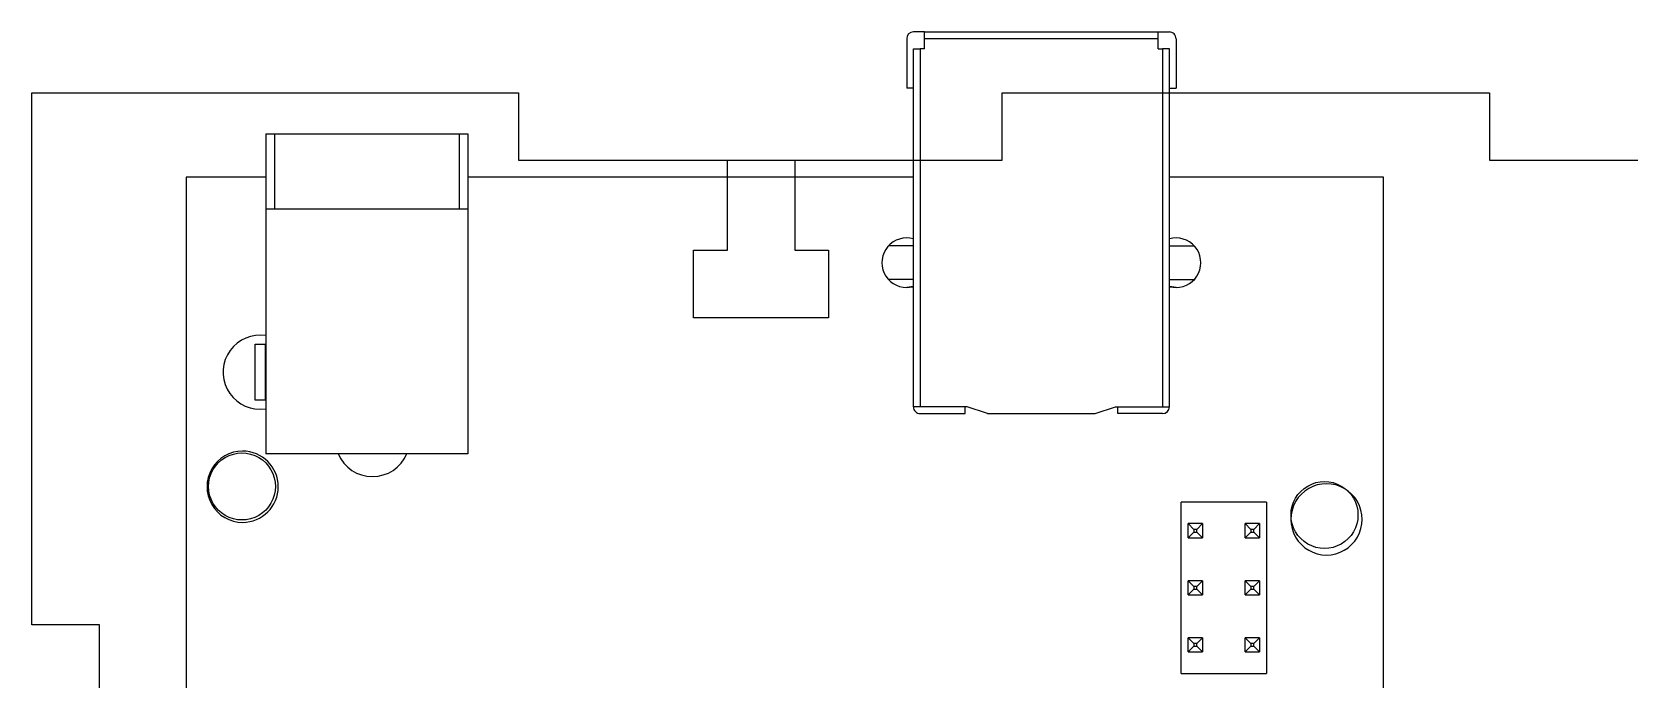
# Model space of a CAD drawing. Extents: x 0 to 808, y 79 to 394.
# Drawn here: x 270.2 to 326.9, y 264.7 to 287.7 of the extents above; entities that cross this region are included whole.
import ezdxf

# ---------------------------------------------------------------- set-up
doc = ezdxf.new("R2010")
doc.units = 0
doc.layers.add('Components', color=7, linetype='CONTINUOUS')
doc.layers.add('Your_Design', color=7, linetype='CONTINUOUS')

msp = doc.modelspace()

# ---------------------------------------------------------------- linework, layer by layer
at = {"layer": 'Components', "color": 7}
for points in [[(301.273041, 287.500579), (301.273041, 285.745222)], [(301.911343, 287.739943), (301.512422, 287.739943)], [(301.911343, 287.500579), (301.911343, 287.739943), (310.20941, 287.739943)], [(310.20941, 287.500579), (301.911343, 287.500579)], [(301.911343, 287.141528), (301.911343, 287.500579)], [(310.20941, 287.500579), (310.20941, 287.739943)], [(310.20941, 287.739943), (310.608331, 287.739943)], [(310.20941, 287.141528), (310.20941, 287.500579)], [(310.847712, 287.500579), (310.847712, 285.745222)], [(301.512422, 274.415196), (301.512422, 287.141528), (301.751774, 287.141528), (301.751774, 274.415196), (301.512422, 274.415196)], [(301.911343, 287.141528), (301.751774, 287.141528)], [(310.20941, 287.141528), (310.368978, 287.141528)], [(310.368978, 287.141528), (310.368978, 274.415196)], [(310.608331, 287.141528), (310.368978, 287.141528)], [(310.608331, 274.415196), (310.608331, 287.141528)], [(301.512422, 285.745222), (301.273041, 285.745222)], [(310.608331, 285.745222), (310.847712, 285.745222)], [(278.498145, 284.11785), (278.498145, 281.442688)], [(278.498145, 284.11785), (278.80214, 284.11785)], [(278.80214, 284.11785), (285.368436, 284.11785), (285.368436, 281.442688), (278.80214, 281.442688)], [(278.80214, 284.11785), (278.80214, 281.442688)], [(285.672445, 284.11785), (285.672445, 281.442688), (285.368436, 281.442688)], [(285.368436, 284.11785), (285.672445, 284.11785)], [(275.660849, 282.577602), (275.660849, 229.885085)], [(278.498145, 282.577602), (275.660849, 282.577602)], [(301.512422, 282.577602), (285.672445, 282.577602)], [(318.220259, 282.577602), (310.608331, 282.577602)], [(318.220259, 231.101065), (318.220259, 282.577602)], [(278.80214, 281.442688), (278.498145, 281.442688)], [(285.672445, 281.442688), (285.672445, 272.748409), (278.498145, 272.748409)], [(278.498145, 281.442688), (278.498145, 272.748409)], [(301.512422, 280.136061), (300.636065, 280.136061)], [(310.608331, 280.136061), (311.480256, 280.136061)], [(301.512422, 278.939227), (300.647298, 278.939227)], [(310.608331, 278.939227), (311.490558, 278.939227)], [(301.273097, 278.656057), (301.484086, 278.681682), (301.512422, 278.689161), (301.273097, 278.656059), (301.273097, 278.656057)], [(310.608331, 278.689189), (310.636779, 278.681654), (310.84774, 278.656028), (310.608331, 278.689158), (310.608331, 278.689189)], [(278.113084, 274.653448), (278.113084, 276.639553), (278.477878, 276.639553)], [(278.477878, 276.639553), (278.477878, 274.653448)], [(278.477878, 276.639553), (278.498142, 276.639553)], [(278.477878, 274.653448), (278.113084, 274.653448)], [(278.295481, 274.329184), (278.498145, 274.344847)], [(278.498145, 274.653448), (278.477881, 274.653448)], [(303.428174, 274.415196), (301.751774, 274.415196)], [(301.751774, 274.17583), (303.34839, 274.17583)], [(303.34839, 274.17583), (303.34839, 274.415196)], [(304.14626, 274.17583), (303.428174, 274.415196)], [(304.14626, 274.17583), (307.974492, 274.17583)], [(307.974492, 274.17583), (308.692578, 274.415196)], [(308.692578, 274.415196), (310.368978, 274.415196)], [(310.368978, 274.17583), (308.772362, 274.17583), (308.772362, 274.415196)], [(310.368978, 274.415196), (310.608331, 274.415196)], [(311.025681, 264.94593), (311.025681, 271.025846)], [(314.065638, 271.025846), (311.025681, 271.025846)], [(314.065638, 271.025846), (314.065638, 264.94593)], [(277.673644, 270.311809), (277.673644, 270.311809)], [(311.785677, 270.265855), (311.279032, 270.265855)], [(311.583014, 270.063194), (311.481696, 270.063194), (311.279032, 270.265855)], [(311.279032, 269.759196), (311.279032, 270.265855)], [(311.583014, 270.063194), (311.785677, 270.265855)], [(311.785677, 270.265855), (311.785677, 269.759196)], [(313.30567, 269.759196), (313.30567, 270.265855)], [(313.508334, 270.063194), (313.30567, 270.265855)], [(313.812315, 270.265855), (313.30567, 270.265855)], [(313.609651, 269.96186), (313.609651, 270.063194), (313.812315, 270.265855)], [(313.812315, 270.265855), (313.812315, 269.759196)], [(311.481696, 269.96186), (311.279032, 269.759196)], [(311.279032, 269.759196), (311.785677, 269.759196)], [(311.481696, 270.063194), (311.481696, 269.96186)], [(311.481696, 269.96186), (311.583014, 269.96186)], [(311.583014, 269.96186), (311.583014, 270.063194)], [(311.583014, 269.96186), (311.785677, 269.759196)], [(313.508334, 270.063194), (313.508334, 269.96186), (313.30567, 269.759196)], [(313.30567, 269.759196), (313.812315, 269.759196)], [(313.609651, 270.063194), (313.508334, 270.063194)], [(313.508334, 269.96186), (313.609651, 269.96186)], [(313.609651, 269.96186), (313.812315, 269.759196)], [(316.193622, 269.151204), (316.193622, 269.151204)], [(311.785677, 268.239217), (311.279032, 268.239217)], [(311.583014, 268.036554), (311.481696, 268.036554), (311.279032, 268.239217)], [(311.279032, 267.732555), (311.279032, 268.239217)], [(311.481696, 268.036554), (311.481696, 267.935222), (311.279032, 267.732555), (311.785677, 267.732555)], [(311.481696, 267.935222), (311.583014, 267.935222)], [(311.583014, 268.036554), (311.785677, 268.239217)], [(311.583014, 267.935222), (311.583014, 268.036554)], [(311.583014, 267.935222), (311.785677, 267.732555)], [(311.785677, 268.239217), (311.785677, 267.732555)], [(313.30567, 267.732555), (313.30567, 268.239217)], [(313.508334, 268.036554), (313.30567, 268.239217)], [(313.609651, 268.036554), (313.812315, 268.239217), (313.30567, 268.239217)], [(313.508334, 268.036554), (313.508334, 267.935222), (313.30567, 267.732555)], [(313.609651, 268.036554), (313.508334, 268.036554)], [(313.508334, 267.935222), (313.609651, 267.935222)], [(313.609651, 267.935222), (313.609651, 268.036554)], [(313.609651, 267.935222), (313.812315, 267.732555)], [(313.812315, 268.239217), (313.812315, 267.732555)], [(313.30567, 267.732555), (313.812315, 267.732555)], [(311.279032, 265.70592), (311.279032, 266.21258)], [(311.481696, 266.009916), (311.279032, 266.21258)], [(311.785677, 266.21258), (311.279032, 266.21258)], [(311.481696, 266.009916), (311.481696, 265.908581), (311.279032, 265.70592)], [(311.279032, 265.70592), (311.785677, 265.70592)], [(311.583014, 266.009916), (311.481696, 266.009916)], [(311.481696, 265.908581), (311.583014, 265.908581)], [(311.583014, 265.908581), (311.583014, 266.009916), (311.785677, 266.21258)], [(311.583014, 265.908581), (311.785677, 265.70592)], [(311.785677, 266.21258), (311.785677, 265.70592)], [(313.30567, 265.70592), (313.30567, 266.21258)], [(313.508334, 266.009916), (313.30567, 266.21258)], [(313.609651, 265.908581), (313.609651, 266.009916), (313.812315, 266.21258), (313.30567, 266.21258)], [(313.508334, 266.009916), (313.508334, 265.908581), (313.30567, 265.70592)], [(313.30567, 265.70592), (313.812315, 265.70592)], [(313.609651, 266.009916), (313.508334, 266.009916)], [(313.508334, 265.908581), (313.609651, 265.908581)], [(313.609651, 265.908581), (313.812315, 265.70592)], [(313.812315, 266.21258), (313.812315, 265.70592)], [(311.025681, 264.94593), (314.065638, 264.94593)]]:
    msp.add_lwpolyline(points, dxfattribs=at)
for points in [[(301.512393, 287.739943), (301.380201, 287.739935), (301.273042, 287.632771), (301.273041, 287.500579)], [(310.777597, 287.66984), (310.732704, 287.71473), (310.671817, 287.739947), (310.608331, 287.739943)], [(310.847712, 287.500579), (310.847711, 287.564065), (310.82249, 287.624951), (310.777597, 287.66984)], [(301.512393, 280.386132), (301.181304, 280.47951), (300.826141, 280.371773), (300.602728, 280.11019)], [(311.518049, 280.110246), (311.294606, 280.371819), (310.93942, 280.479524), (310.608331, 280.386104)], [(300.602728, 280.11019), (300.379314, 279.848606), (300.328463, 279.480962), (300.472485, 279.168557)], [(311.648357, 279.168596), (311.792368, 279.481019), (311.741491, 279.848673), (311.518049, 280.110246)], [(300.472485, 279.168557), (300.616507, 278.856151), (300.929092, 278.656055), (301.273097, 278.656057)], [(310.84774, 278.656057), (311.191756, 278.65606), (311.504346, 278.856174), (311.648357, 279.168596)], [(278.498145, 276.948132), (278.009088, 277.024281), (277.518619, 276.819869), (277.228394, 276.418939)], [(277.228394, 276.418939), (276.938168, 276.01801), (276.897172, 275.488232), (277.122261, 275.047426)], [(277.122261, 275.047426), (277.347349, 274.606619), (277.800531, 274.329183), (278.295481, 274.329186)], [(301.512393, 274.415196), (301.512393, 274.35171), (301.537614, 274.290824), (301.582507, 274.245934)], [(301.582507, 274.245934), (301.6274, 274.201043), (301.688288, 274.175826), (301.751774, 274.17583)], [(310.368978, 274.17583), (310.501171, 274.175837), (310.608331, 274.283003), (310.608331, 274.415196)], [(277.673644, 272.845109), (277.22105, 272.845205), (276.802795, 272.603804), (276.57647, 272.211862)], [(278.940027, 271.578459), (278.940027, 272.277907), (278.373091, 272.844962), (277.673644, 272.845109)], [(281.072009, 272.748409), (281.276567, 272.25756), (281.756184, 271.937836), (282.287952, 271.937833)], [(282.287952, 271.937833), (282.819723, 271.937831), (283.299347, 272.257556), (283.503906, 272.748409)], [(276.57647, 272.211862), (276.350145, 271.81992), (276.350145, 271.336999), (276.57647, 270.945057)], [(277.673644, 270.311809), (278.373091, 270.311957), (278.940027, 270.879012), (278.940027, 271.578459)], [(316.193622, 271.684504), (315.741091, 271.684504), (315.322936, 271.443082), (315.09667, 271.051179)], [(317.290573, 271.051179), (317.064307, 271.443082), (316.646152, 271.684504), (316.193622, 271.684504)], [(276.57647, 270.945057), (276.802795, 270.553115), (277.22105, 270.311714), (277.673644, 270.311809)], [(315.09667, 271.051179), (314.870405, 270.659277), (314.870405, 270.176432), (315.09667, 269.784529)], [(317.290573, 269.784529), (317.516838, 270.176432), (317.516838, 270.659277), (317.290573, 271.051179)], [(315.09667, 269.784529), (315.322936, 269.392627), (315.741091, 269.151204), (316.193622, 269.151204)], [(316.193622, 269.151204), (316.646152, 269.151204), (317.064307, 269.392627), (317.290573, 269.784529)]]:
    msp.add_open_spline(points, degree=3, dxfattribs=at)
at = {"layer": 'Your_Design', "color": 5}
for points in [[(270.185018, 285.579679), (287.472148, 285.579679), (287.472148, 283.179681), (304.669303, 283.179681), (304.669303, 285.579679), (321.986458, 285.579679), (321.986458, 283.179681), (339.183585, 283.179681)], [(339.183585, 193.579679), (321.986458, 193.579679), (321.986458, 191.179681), (304.669303, 191.179681), (304.669303, 193.579679), (287.472148, 193.579679), (287.472148, 191.179681), (270.185018, 191.179681), (270.185018, 210.089679), (272.585019, 210.089679), (272.585019, 228.90968), (270.185018, 228.90968), (270.185018, 247.849681), (272.585019, 247.849681), (272.585019, 266.669681), (270.185018, 266.669681), (270.185018, 285.579679)], [(297.300735, 283.179681), (297.300735, 279.979679), (298.500744, 279.979679), (298.500744, 277.579681), (297.300735, 277.579681), (297.300735, 277.579681), (296.100726, 277.579681), (296.100726, 277.579681), (294.900745, 277.579681), (294.900745, 277.579681), (293.700736, 277.579681), (293.700736, 279.979679), (294.900745, 279.979679), (294.900745, 283.179681)], [(278.83975, 271.587523), (278.83975, 271.587523)], [(317.313082, 270.572906), (317.313082, 270.572906)]]:
    msp.add_lwpolyline(points, dxfattribs=at)
for points in [[(276.45912, 271.587523), (276.45912, 272.012782), (276.685993, 272.405737), (277.054277, 272.618366)], [(277.054277, 272.618366), (277.422562, 272.830996), (277.876307, 272.830996), (278.244592, 272.618366)], [(278.244592, 272.618366), (278.612877, 272.405737), (278.83975, 272.012782), (278.83975, 271.587523)], [(277.054277, 270.556681), (276.685992, 270.76931), (276.45912, 271.162265), (276.45912, 271.587523)], [(278.839749, 271.587523), (278.839749, 271.162265), (278.612877, 270.76931), (278.244592, 270.556681)], [(314.932452, 270.572906), (314.932452, 270.998165), (315.159325, 271.39112), (315.527609, 271.603749)], [(315.527609, 271.603749), (315.895894, 271.816379), (316.349639, 271.816379), (316.717924, 271.603749)], [(316.717924, 271.603749), (317.086209, 271.39112), (317.313082, 270.998165), (317.313082, 270.572906)], [(278.244592, 270.556681), (277.876307, 270.344051), (277.422562, 270.344051), (277.054277, 270.556681)], [(315.527609, 269.542063), (315.159324, 269.754693), (314.932452, 270.147648), (314.932452, 270.572906)], [(317.313081, 270.572906), (317.313081, 270.147648), (317.086209, 269.754693), (316.717924, 269.542063)], [(316.717924, 269.542063), (316.349639, 269.329434), (315.895894, 269.329434), (315.527609, 269.542063)]]:
    msp.add_open_spline(points, degree=3, dxfattribs=at)

doc.saveas('drawing.dxf')
